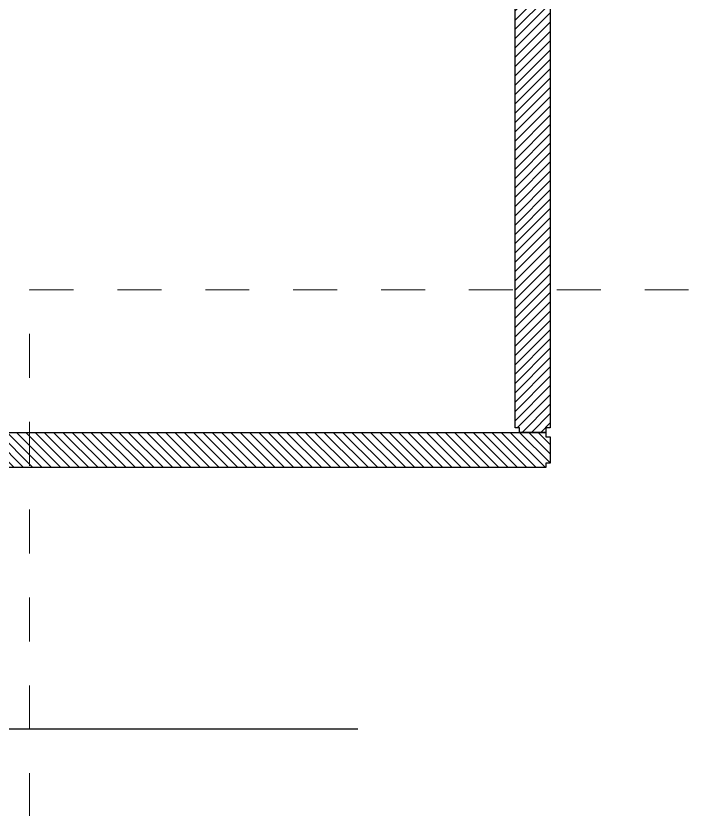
# Model space of a CAD drawing. Header units: millimetres. Extents: x -36 to 64, y 70 to 162.
# Drawn here: x -19.272 to -17.703, y 156.314 to 158.12 of the extents above; entities that cross this region are included whole.
import ezdxf

# ---------------------------------------------------------------- set-up
doc = ezdxf.new("R2010")
doc.units = ezdxf.units.MM
doc.header["$LTSCALE"] = 0.02
doc.linetypes.add('00 Ground$0$Dash', pattern=[6.35, 3.175, -3.175])
doc.layers.add('00 Ground$0$A-Paneles-EXT', color=5, linetype='Continuous')
doc.layers.add('00 Ground$0$PUENTE GRUA', color=5, linetype='Continuous')
doc.layers.add('00 Ground$0$A-Proyecciones', color=252, linetype='Continuous', lineweight=0)
pattern_1 = [(45, (-6e-13, 0.015), (-0.0106066, 0.0106066), [])]

# ---------------------------------------------------------------- blocks, each defined once
blk = doc.blocks.new('00 Ground$0$Pata Arco')
at = {"layer": 'Defpoints'}
blk.add_line((2.7291, -1.3527), (-4.0978, -1.3527), dxfattribs=at)
blk = doc.blocks.new('*U540')
at = {"layer": '00 Ground$0$A-Proyecciones'}
blk.add_blockref('00 Ground$0$Pata Arco', (-35.9822, 0), dxfattribs=at)
blk = doc.blocks.new('*U538')
at = {"layer": '00 Ground$0$A-Proyecciones', "color": 0, "linetype": 'ByBlock', "lineweight": -2}
blk.add_blockref('*U540', (0, 73), dxfattribs=at)
blk = doc.blocks.new('*U520')
at = {"layer": '00 Ground$0$A-Paneles-EXT'}
h = blk.add_hatch(dxfattribs=at)
h.set_pattern_fill('PAREDES', color=251, scale=0.5)
h.set_pattern_definition(pattern_1)
h.paths.add_polyline_path([(1.677, 0.03), (1.667, 0.03), (1.667, 0.04), (0.01, 0.04), (0.01, 0.03), (0, 0.03), (0, -0.03), (0.01, -0.03), (0.01, -0.04), (1.667, -0.04), (1.667, -0.03), (1.677, -0.03)])
blk.add_lwpolyline([(1.677, 0.03), (1.667, 0.03), (1.667, 0.04), (0.01, 0.04), (0.01, 0.03), (0, 0.03), (0, -0.03), (0.01, -0.03), (0.01, -0.04), (1.667, -0.04), (1.667, -0.03), (1.677, -0.03)], close=True, dxfattribs=at)
blk = doc.blocks.new('*U521')
at = {"layer": '00 Ground$0$A-Paneles-EXT'}
h = blk.add_hatch(dxfattribs=at)
h.set_pattern_fill('PAREDES', color=251, scale=0.5)
h.set_pattern_definition(pattern_1)
h.paths.add_polyline_path([(1.9539, 0.03), (1.9439, 0.03), (1.9439, 0.04), (0.01, 0.04), (0.01, 0.03), (0, 0.03), (0, -0.03), (0.01, -0.03), (0.01, -0.04), (1.9439, -0.04), (1.9439, -0.03), (1.9539, -0.03)])
blk.add_lwpolyline([(1.9539, 0.03), (1.9439, 0.03), (1.9439, 0.04), (0.01, 0.04), (0.01, 0.03), (0, 0.03), (0, -0.03), (0.01, -0.03), (0.01, -0.04), (1.9439, -0.04), (1.9439, -0.03), (1.9539, -0.03)], close=True, dxfattribs=at)

msp = doc.modelspace()

# ---------------------------------------------------------------- linework, layer by layer
at = {"layer": '00 Ground$0$PUENTE GRUA', "color": 242, "linetype": '00 Ground$0$Dash', "lineweight": 0}
msp.add_lwpolyline([(-19.2404, 157.4962), (48.7596, 157.4962), (48.7596, 85.4955), (-19.2404, 85.4955)], close=True, dxfattribs=at)

# ---------------------------------------------------------------- block references
at = {"lineweight": 0, "xscale": -1, "rotation": 270}
msp.add_blockref('*U520', (-18.0954, 157.1714), dxfattribs=at)
at = {"lineweight": 0, "xscale": -1}
msp.add_blockref('*U521', (-18.0554, 157.1314), dxfattribs=at)
at = {"layer": '00 Ground$0$A-Proyecciones', "lineweight": 0}
msp.add_blockref('*U538', (14.7596, 84.8489), dxfattribs=at)

doc.saveas('drawing.dxf')
